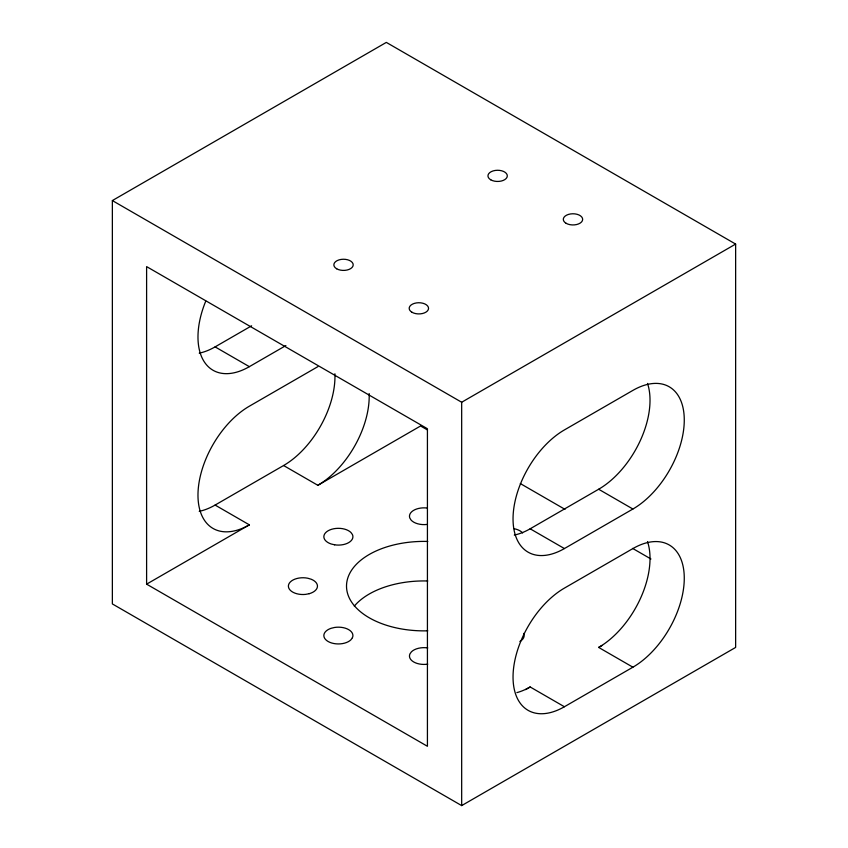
<?xml version="1.0" encoding="UTF-8"?>
<svg xmlns="http://www.w3.org/2000/svg" width="848" height="848" viewBox="0 0 848 848"><rect width="100%" height="100%" fill="white"/><g stroke="black" fill="none" stroke-linecap="round" stroke-linejoin="round"><path stroke-width="1.27" d="M112.36 200.573L386.328 42.4L735.64 244.076L735.64 647.427L461.672 805.6L112.36 603.924L112.36 200.573L461.672 402.249L735.64 244.076M199.238 353.15A72.652 41.944 -60 0 0 215.095 346.885L251.623 325.802M205.778 301.082A72.652 41.944 -60 0 0 204.421 362.043A72.652 41.944 -60 0 0 249.344 366.665L285.871 345.571M317.841 366.665L249.344 406.203A72.652 41.944 -60 0 0 197.976 495.179A72.652 41.944 -60 0 0 249.344 524.838L146.609 584.155L146.609 266.611L427.424 428.738L427.424 746.282L146.609 584.155M199.238 511.323A72.652 41.944 -60 0 0 215.095 505.069L283.592 465.52A72.652 41.944 -60 0 0 334.907 373.777M283.592 465.52L317.841 485.3L420.576 425.982L427.456 429.947M514.301 535.046A72.652 41.944 -60 0 0 530.159 528.792L598.656 489.243A72.652 41.944 -60 0 0 647.512 383.413M564.408 548.561L632.905 509.023A72.652 41.944 -60 0 0 684.272 420.046A72.652 41.944 -60 0 0 632.905 390.387L564.408 429.925A72.652 41.944 -60 0 0 513.04 518.902A72.652 41.944 -60 0 0 564.408 548.561L530.159 528.792M525.601 689.604L530.159 686.965L564.408 706.744L632.905 667.196A72.652 41.944 -60 0 0 684.272 578.219A72.652 41.944 -60 0 0 632.905 548.561L564.408 588.109A72.652 41.944 -60 0 0 513.04 677.086A72.652 41.944 -60 0 0 564.408 706.744M632.905 667.196L598.656 647.427L602.08 645.445M598.656 489.243L632.905 509.023M520.29 483.551L565.001 509.362M632.619 548.402L650.957 558.991M215.095 346.885L249.344 366.665M215.095 505.069L249.344 524.838M461.672 402.249L461.672 805.6M427.763 664.143A14.533 8.385 0 0 1 409.966 653.861L411.418 651.836A14.533 8.385 0 0 1 427.763 647.936M530.159 686.965A72.652 41.944 -60 0 1 516.867 692.625M426.947 524.446A14.533 8.385 0 0 1 411.026 520.004L409.775 517.937A14.533 8.385 0 0 1 427.339 508.069M514.206 528.739A14.533 8.385 0 0 1 522.612 532.947M354.305 606.119A77.486 44.743 0 0 1 427.784 580.986M369.145 393.546A72.652 41.944 -60 0 1 317.841 485.3M523.651 633.392A14.533 8.385 0 0 1 519.888 641.491M427.784 630.817A77.486 44.743 0 0 1 346.514 586.127A77.486 44.743 0 0 1 427.784 541.448M647.512 541.586A72.652 41.944 -60 0 1 598.656 647.427M352.418 637.728L350.966 639.752A14.533 8.385 0 0 1 328.112 641.491A14.533 8.385 0 0 1 331.123 628.294L334.621 627.456A14.533 8.385 0 0 1 352.418 637.728M309.17 593.706L305.556 594.384A14.533 8.385 0 0 1 288.437 585.47A14.533 8.385 0 0 1 307.782 578.23L311.163 579.226A14.533 8.385 0 0 1 309.17 593.706M334.621 544.808L331.123 543.971A14.533 8.385 0 0 1 328.112 530.774A14.533 8.385 0 0 1 350.966 532.512L352.418 534.526A14.533 8.385 0 0 1 334.621 544.808M566.125 223.31A9.688 5.597 0 0 0 582.332 220.809A9.688 5.597 0 0 0 570.46 213.961A9.688 5.597 0 0 0 566.125 223.31M336.677 268.784A9.688 5.597 0 0 0 352.874 266.283A9.688 5.597 0 0 0 341.013 259.435A9.688 5.597 0 0 0 336.677 268.784M412.011 312.287A9.688 5.597 0 0 0 428.219 309.774A9.688 5.597 0 0 0 416.357 302.927A9.688 5.597 0 0 0 412.011 312.287M490.78 179.818A9.688 5.597 0 0 0 506.987 177.306A9.688 5.597 0 0 0 495.126 170.459A9.688 5.597 0 0 0 490.78 179.818"/></g></svg>
